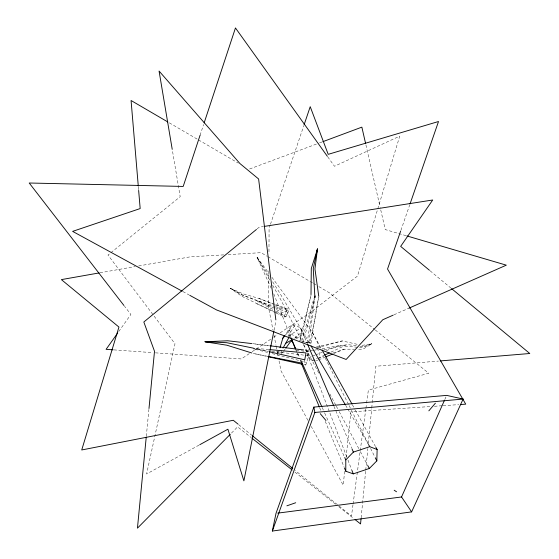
<?xml version="1.0" encoding="UTF-8"?>
<svg xmlns="http://www.w3.org/2000/svg" width="559" height="559" viewBox="0 0 559 559"><rect width="100%" height="100%" fill="white"/><g stroke="black" fill="none" stroke-linecap="round" stroke-linejoin="round"><path stroke-width="0.42" stroke-dasharray="2.79 2.1" d="M268.872 270.836L268.683 308.107L273.002 330.131M268.97 251.76L269.082 228.358L270.193 225.067M276.09 313.012L284.566 317.079L285.908 316.708L287.172 314.766L288.577 310.916L288.605 309.33L274.979 304.327M284.566 317.079L284.601 315.479L286.005 311.656L287.263 309.721L288.605 309.33M304.76 359.821L304.669 363.65L305.738 365.013L306.8 362.47L308.037 355.622L308.135 351.821L307.087 350.388L303.628 349.962M146.318 436.251L148.911 409.377M361.142 517.865L365.656 471.083M365.74 470.217L367.829 448.556M368.332 443.357L371.679 408.706M371.756 407.839L372.175 403.507M372.259 402.641L375.774 366.257L438.424 361.072M344.651 471.363L343.205 485.156L311.258 426.447M346.098 457.569L350.905 411.871L430.933 406.498M304.795 342.45L308.813 342.94L314.801 298.541M352.974 504.826L351.471 516.034L295.411 470.622M353.085 503.959L360.143 451.358M360.262 450.491L365.817 409.104M365.928 408.238L366.508 403.926M366.62 403.067L368.36 390.126L428.739 373.23L375.32 329.999M301.636 341.598L307.198 342.276L314.2 298.513M311.007 343.093L318.63 297.283L310.154 342.744L311.007 343.093L308.813 342.94M274.064 330.173L275.95 320.754M300.428 340.941L310.993 295.487L299.442 341.437M303.195 342.255L314.493 298.506M301.874 340.766L313.906 298.429M200.073 135.257L203.609 124.524M270.472 224.25L303.823 125.593M400.929 230.294L409.754 204.748M306.556 351.646L307.087 350.388M444.887 399.35L445.949 396.967M296.144 338.754L299.89 336.651L302.007 331.906L300.518 328.175L295.166 324.821L291.721 325.45L285.286 334.673M285.935 334.513L289.576 330.187L291.721 325.45M280.667 352.638L282.623 348.837M289.31 336.874L291.064 333.926L289.576 330.187M288.039 336.127L295.166 324.821M360.045 346.412L364.328 347.055L371.868 343.757L362.945 349.214L357.851 349.2M118.746 331.543L130.883 314.465L124.496 306.206M283.441 351.415L285.363 348.76M271.213 288.304L257.028 257.294L268.879 273.169M269.752 280.052L257.133 257.329M315.15 360.338L311.747 360.457L308.561 357.683L307.562 351.45L309.833 348.46M318.616 359.046L319.993 357.25L323.878 355.433M231.496 433.05L237.603 426.873L251.27 437.655M294.761 338.146L302.007 331.906M277.18 352.568L278.452 351.492M257.14 228.869L259.159 227.206L263.457 226.535M249.265 353.644L241.355 358.962L153.788 352.729M252.144 351.709L270.842 339.131M273.714 337.196L277.313 334.771M280.185 332.836L309.665 313.005L357.474 276.076L399.727 136.144L334.478 166.254L327.874 157.03M288.311 336.35L300.518 328.175M277.306 352.883L279.304 351.59M294.956 338.125L296.431 337.294L299.89 336.651M199.032 445.118L146.598 473.99L174.995 343.778L107.985 255.051L180.187 196.705L172.375 150.224M330.879 352.149L347.202 344.505L356.621 345.902M393.969 314.801L409.104 308.107M318.504 359.905L324.94 357.222M333.793 353.54L344.253 349.179L354.448 349.193M308.561 357.683L315.031 355.14M315.835 354.818L322.305 352.268M326.351 350.682L339.285 345.588L360.625 347.551L371.791 343.764M249.621 168.972L318.756 143.202M319.566 142.901L322.012 141.993M311.747 360.457L317.435 358.487M318.253 358.2L323.94 356.23M332.878 353.127L344.253 349.179M281.009 353.183L282.484 352.743L280.897 353.071M316.597 347.977L342.213 340.92L357.872 344.456M316.471 346.915L342.213 340.92M323.968 349.829L347.202 344.505M307.562 351.45L309.281 351.136M310.14 350.975L312.712 350.5M313.564 350.339L316.995 349.71M322.138 348.753L339.285 345.588M100.019 272.778L135.222 266.559M138.653 265.951L190.172 256.847L223.893 254.862M361.994 345.392L371.819 343.722M434.413 406.267L442.239 405.743M443.112 405.68L458.771 404.632M228.219 254.611L261.081 252.675L267.083 256.204M316.003 360.303L317.701 360.241M113.903 349.892L152.921 352.673M268.893 349.55L253.353 348.145L268.523 351.59M252.612 343.659L269.026 345.672M253.653 348.935L268.285 350.849M271.744 351.269L304.585 355.21M305.445 355.307L308.037 355.622M255.19 343.96L268.851 345.986M296.179 350.046L300.449 350.682M301.301 350.807L308.135 351.821M307.198 342.276L310.154 342.744M267.999 356.376L253.493 353.498L267.817 356.656M304.054 364.643L305.738 365.013M255.323 349.298L267.985 352.54M272.205 353.616L306.8 362.47M274.176 304.033L258.95 298.443L242.83 293.734L230.434 288.283L242.676 294.963L258.656 301.042L274.832 306.381M406.107 235.702L385.235 229.567L380.211 207.557M275.643 306.646L288.577 310.916M275.314 312.642L241.809 296.263L230.413 288.332L241.97 295.033L274.762 307.576M275.566 307.862L286.005 311.656M258.95 298.443L274.322 304.564M275.126 304.886L287.263 309.721M256.812 303.768L285.908 316.708M258.656 301.042L273.302 308.093M276.384 309.574L287.172 314.766M257.105 301.161L273.148 309.511M276.202 311.104L284.601 315.479M182.891 291.567L189.019 294.907M169.314 122.84L197.816 139.484M198.564 139.925L238.309 163.144M267.831 256.644L312.837 283.092M313.592 283.532L315.842 284.852M318.84 286.613L329.342 292.783L374.649 329.447M291.064 333.926L296.431 337.294M294.984 472.166L335.966 504.518M338.698 506.671L353.728 518.535M238.686 424.658L251.515 435.056M430.102 270.808L450.84 288.011M316.415 348.76L318.986 350.975L319.993 357.25M271.94 277.306L312.425 332.5L321.25 348.46M257.028 257.294L269.906 277.502M272.666 281.834L279.563 292.664L310.133 344.379M345.651 405.31L347.405 408.322M347.845 409.069L368.011 443.671M272.708 285.328L280.751 299.652L302.929 343.135M352.345 404.681L354.867 409.244M355.286 409.999L375.459 446.473M307.939 420.347L280.974 370.785L278.983 360.625M303.733 344.686L318.805 373.132M329.81 393.899L335.917 405.429M336.322 406.197L338.768 410.816M339.18 411.585L359.954 450.799M360.359 451.567L367.284 464.641M312.425 332.5L320.23 348.061M325.303 358.172L348.725 404.849M349.116 405.631L351.066 409.516M351.457 410.299L368.241 443.748M370.582 448.416L374.879 456.976M273.777 293.852L290.561 336.86M297.884 353.595L299.317 356.768M300.749 359.947L301.818 362.323M322.194 407.546L324.339 412.304M324.695 413.094L344.351 456.731M300.924 328.58L307.059 343.016M333.961 406.379L351.667 448.087M295.788 349.766L296.78 352.177M297.108 352.981L298.765 357.005M300.092 360.22L300.756 361.827M319.636 407.679L320.957 410.9M325.261 421.353L344.141 467.205M303.642 344.728L346.699 456.815M347.95 460.064L352.002 470.622M365.921 144.914L380.015 206.711M274.001 335.211L275.992 345.378M276.16 346.224L277.32 352.149M277.488 353.002L278.319 357.236M138.359 186.951L138.646 190.409"/><path stroke-width="0.84" d="M311 294.614L311.3 268.516L317.477 248.993L314.955 268.956L318.77 296.431M344.477 468.009L345.797 471.23L353.253 473.871L369.324 468.484L376.829 460.868L377.136 449.513L375.879 447.235M146.234 437.117L137.451 528.157L230.28 434.287M148.994 408.51L154.515 351.283L143.824 322.005L256.462 229.428M361.058 518.731L360.555 523.923L355.091 519.611M314.92 297.688L313.25 268.697L317.435 248.993M273.889 331.026L243.885 480.866L227.911 429.214L199.794 444.698M272.352 531.05L276.006 513.358L313.872 407.085L446.655 395.381L463.111 399.049L411.62 511.883L272.352 531.05L314.843 412.458L313.872 407.085M316.541 253.122L317.47 249M314.717 297.661L315.15 295.977M280.017 347.768L282.812 338.216L284.79 335.379M200.073 135.257L183.198 186.433L29.215 183.01L123.965 305.514M204.154 122.875L235.458 27.95L327.364 156.324M304.103 124.769L310.217 106.685L328.203 154.34L438.515 121.506L410.04 203.923M400.642 231.119L387.541 269.033L465.731 404.164L460.511 404.513M411.62 511.883L401.544 496.972L444.538 400.139M251.829 352.981L226.856 345.203L205.083 341.794L227.667 340.766L251.746 343.561M283.015 348.075L288.877 337.615M117.732 332.968L106.098 349.34L113.037 349.829M285.838 348.096L290.156 342.115L292.399 340.857M282.812 338.216L284.894 335.749M428.83 410.844L435.398 403.186M345.797 471.23L345.783 459.903L353.372 452.098L369.765 446.683L377.136 449.513M285.369 343.512L292.008 339.781M324.66 355.063L329.321 352.883M393.173 315.15L382.81 319.727L346.147 359.458L216.585 309.952L189.781 295.327M409.104 308.107L506.314 265.162L406.945 235.947M325.743 356.894L332.186 354.21M322.822 141.686L361.862 127.138L365.53 143.223M286.872 505.825L295.718 502.744M99.16 272.932L61.385 279.612L118.941 327.057L81.726 449.967L233.278 420.277L238.008 424.106M264.316 226.402L432.708 199.996L400.663 246.386L429.431 270.249M277.739 513.134L401.544 496.972M314.843 412.458L463.111 399.049M440.164 360.925L529.785 353.505L451.511 288.57M205.097 341.703L226.758 342.702L253.353 348.145M205.104 341.759L209.297 342.031M269.759 349.627L306.018 352.904L304.76 359.821L269.368 351.779M269.892 345.783L303.628 349.962M268.851 356.544L302.112 363.14M268.662 356.845L302.363 364.272M182.122 291.148L72.621 231.377L140.176 208.563L138.646 190.409M167.819 121.967L131.072 100.501L138.283 186.084M394.186 490.215L396.534 491.787M251.948 438.2L292.252 470.007M252.193 435.601L292.713 468.428M320.258 413.681L325.974 420.536M311.014 345.881L345.21 404.555M368.451 444.426L369.765 446.683M322.089 349.976L351.925 403.926M367.696 465.409L369.324 468.484M375.271 457.751L376.829 460.868M290.876 337.671L295.739 348.837M301.818 362.323L321.837 406.749M344.707 457.521L345.783 459.903M307.394 343.82L333.618 405.575M352.009 448.891L353.372 452.098M291.812 340.11L295.452 348.963M301.413 363.441L319.301 406.875M352.002 470.622L353.253 473.871M172.228 149.365L159.063 71.035L239.979 163.591L258.614 178.985L275.846 319.888"/></g></svg>
